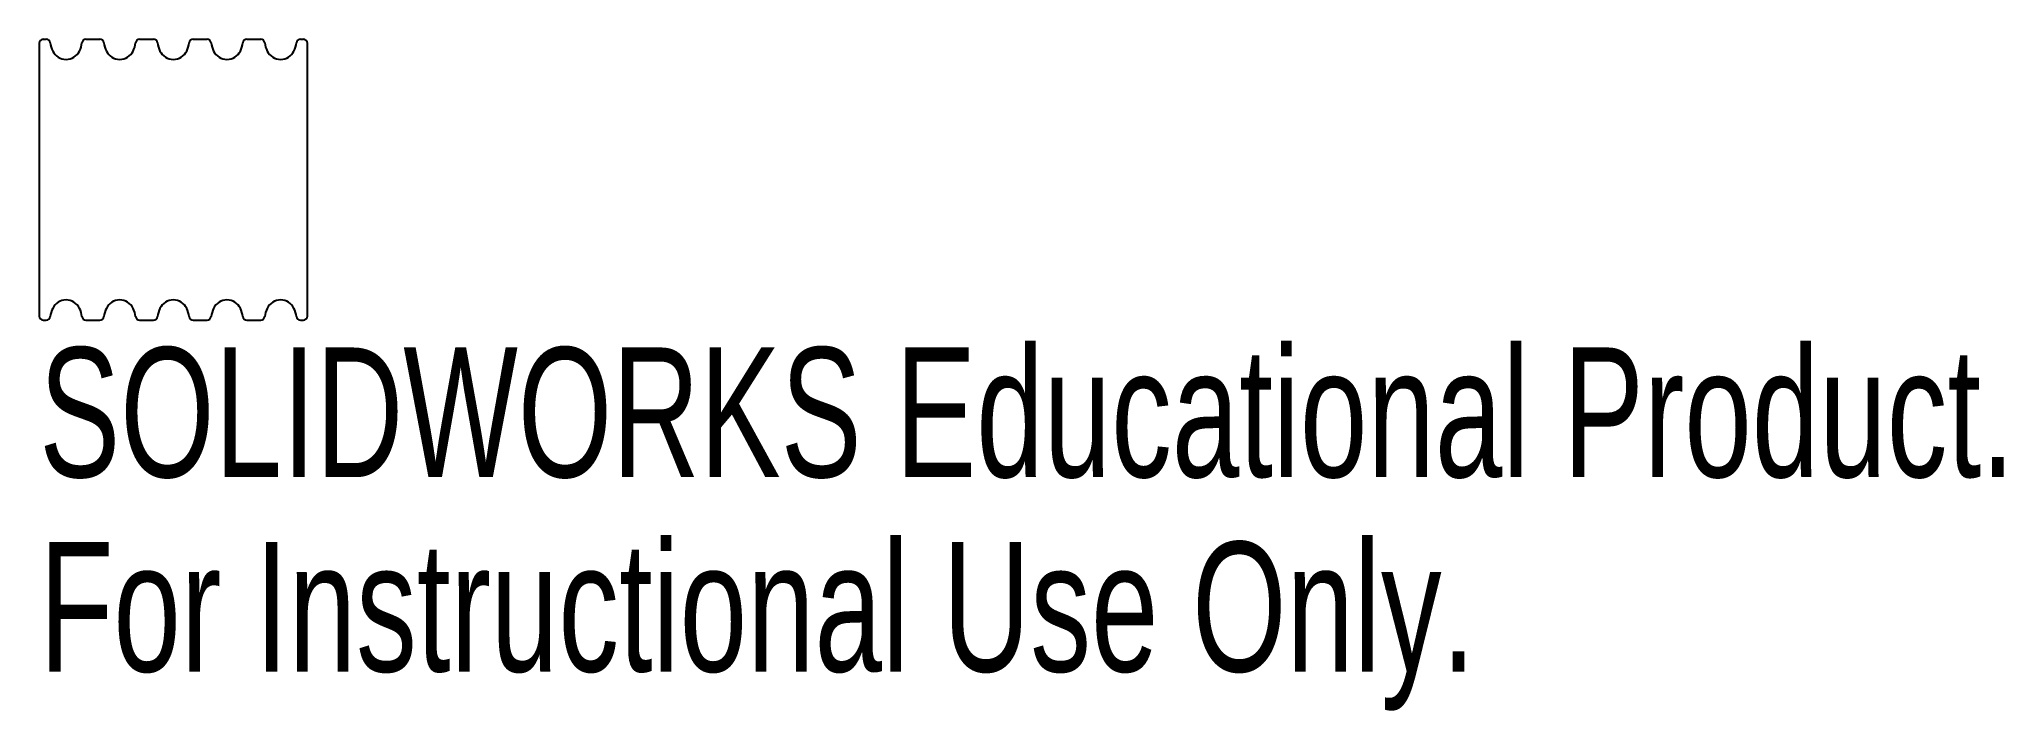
# Model space of a CAD drawing. Header units: millimetres. Extents: x -8 to 65.3, y -25.3 to -0.3.
import ezdxf

# ---------------------------------------------------------------- set-up
doc = ezdxf.new("R2010")
doc.units = ezdxf.units.MM
doc.styles.add('SLDTEXTSTYLE0', font='TXT', dxfattribs={"width": 0.7})

msp = doc.modelspace()

# ---------------------------------------------------------------- linework, layer by layer
at = {"color": 7, "linetype": 'Continuous', "lineweight": 25}
for p, q in [((-8, -0.404), (-8, -10.572)), ((-7.85, -0.254), (-7.74, -0.254)), ((-6.26, -0.254), (-5.74, -0.254)), ((-4.26, -0.254), (-3.74, -0.254)), ((-2.26, -0.254), (-1.74, -0.254)), ((-0.26, -0.254), (0.26, -0.254)), ((1.74, -0.254), (1.85, -0.254)), ((2, -10.572), (2, -0.404)), ((-7.85, -10.722), (-7.74, -10.722)), ((-6.26, -10.722), (-5.74, -10.722)), ((-4.26, -10.722), (-3.74, -10.722)), ((-2.26, -10.722), (-1.74, -10.722)), ((-0.26, -10.722), (0.26, -10.722)), ((1.74, -10.722), (1.85, -10.722))]:
    msp.add_line(p, q, dxfattribs=at)
for centre, radius, start, end in [((-7.85, -0.404), 0.15, 90, 180), ((-7.74, -0.404), 0.15, 7.49472, 90), ((-6.6, -0.254), 1, 187.49472, 205.98923), ((-7, -0.449), 0.555, 205.98923, 334.01077), ((-7.4, -0.254), 1, 334.01077, 352.50528), ((-6.26, -0.404), 0.15, 90, 172.50528), ((-5.74, -0.404), 0.15, 7.49472, 90), ((-4.6, -0.254), 1, 187.49472, 205.98923), ((-5, -0.449), 0.555, 205.98923, 334.01077), ((-5.4, -0.254), 1, 334.01077, 352.50528), ((-4.26, -0.404), 0.15, 90, 172.50528), ((-3.74, -0.404), 0.15, 7.49472, 90), ((-2.6, -0.254), 1, 187.49472, 205.98923), ((-3, -0.449), 0.555, 205.98923, 334.01077), ((-3.4, -0.254), 1, 334.01077, 352.50528), ((-2.26, -0.404), 0.15, 90, 172.50528), ((-1.74, -0.404), 0.15, 7.49472, 90), ((-0.6, -0.254), 1, 187.49472, 205.98923), ((-1, -0.449), 0.555, 205.98923, 334.01077), ((-1.4, -0.254), 1, 334.01077, 352.50528), ((-0.26, -0.404), 0.15, 90, 172.50528), ((0.26, -0.404), 0.15, 7.49472, 90), ((1.4, -0.254), 1, 187.49472, 205.98923), ((1, -0.449), 0.555, 205.98923, 334.01077), ((0.6, -0.254), 1, 334.01077, 352.50528), ((1.74, -0.404), 0.15, 90, 172.50528), ((1.85, -0.404), 0.15, 0, 90), ((-7, -10.527), 0.555, 25.98923, 154.01077), ((-5, -10.527), 0.555, 25.98923, 154.01077), ((-3, -10.527), 0.555, 25.98923, 154.01077), ((-1, -10.527), 0.555, 25.98923, 154.01077), ((1, -10.527), 0.555, 25.98923, 154.01077), ((-7.85, -10.572), 0.15, 180, 270), ((-7.74, -10.572), 0.15, 270, 352.50528), ((-6.6, -10.722), 1, 154.01077, 172.50528), ((-7.4, -10.722), 1, 7.49472, 25.98923), ((-6.26, -10.572), 0.15, 187.49472, 270), ((-5.74, -10.572), 0.15, 270, 352.50528), ((-4.6, -10.722), 1, 154.01077, 172.50528), ((-5.4, -10.722), 1, 7.49472, 25.98923), ((-4.26, -10.572), 0.15, 187.49472, 270), ((-3.74, -10.572), 0.15, 270, 352.50528), ((-2.6, -10.722), 1, 154.01077, 172.50528), ((-3.4, -10.722), 1, 7.49472, 25.98923), ((-2.26, -10.572), 0.15, 187.49472, 270), ((-1.74, -10.572), 0.15, 270, 352.50528), ((-0.6, -10.722), 1, 154.01077, 172.50528), ((-1.4, -10.722), 1, 7.49472, 25.98923), ((-0.26, -10.572), 0.15, 187.49472, 270), ((0.26, -10.572), 0.15, 270, 352.50528), ((1.4, -10.722), 1, 154.01077, 172.50528), ((0.6, -10.722), 1, 7.49472, 25.98923), ((1.74, -10.572), 0.15, 187.49472, 270), ((1.85, -10.572), 0.15, 270, 0)]:
    msp.add_arc(centre, radius, start, end, dxfattribs=at)

# ---------------------------------------------------------------- texts
at = {"color": 254, "linetype": 'Continuous', "char_height": 4.83362, "attachment_point": 1, "style": 'SLDTEXTSTYLE0'}
for s, insert in [('SOLIDWORKS Educational Product.', (-8, -11.742)), ('For Instructional Use Only.', (-8, -18.992))]:
    msp.add_mtext(s, dxfattribs=dict(at, insert=insert))

doc.saveas('drawing.dxf')
